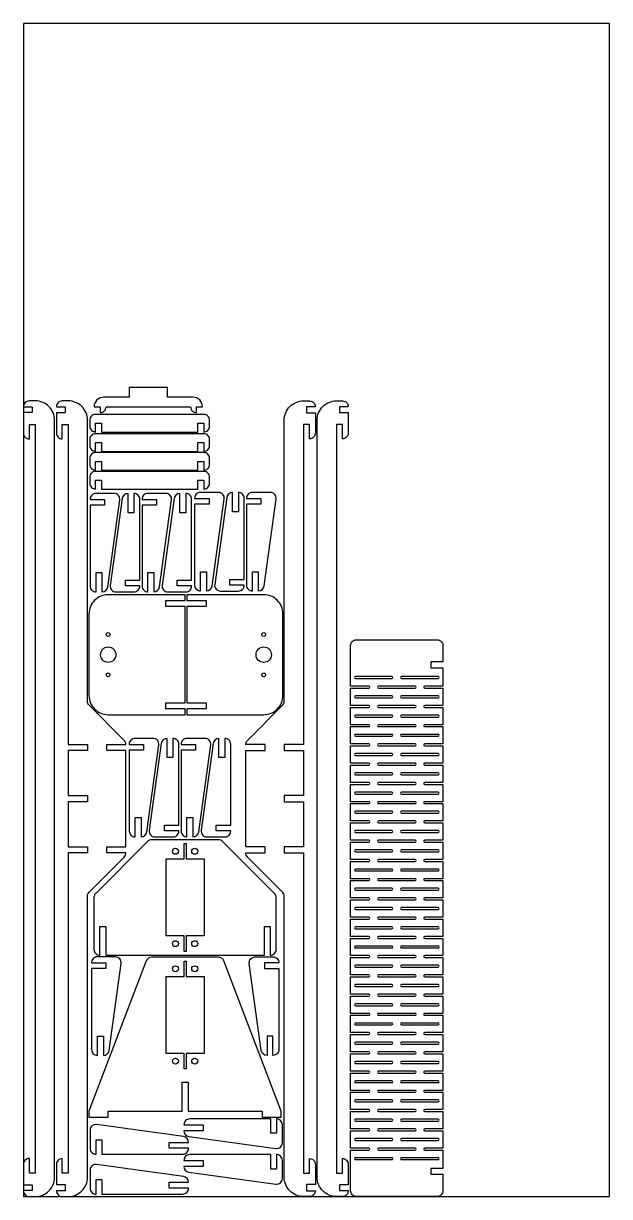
# Model space of a CAD drawing. Header units: inches. Extents: x 0 to 12, y 0 to 24.
import ezdxf

# ---------------------------------------------------------------- set-up
doc = ezdxf.new("R2010")
doc.units = ezdxf.units.IN
doc.header["$MEASUREMENT"] = 0

# ---------------------------------------------------------------- blocks, each defined once
blk = doc.blocks.new('fence')
for points in [[(0.5, 59.5, 1), (-0.5, 59.5), (-0.5, 50), (-9.5, 50), (-9.5, 59.5, 1), (-10.5, 59.5), (-10.5, 50), (-19.5, 50), (-19.5, 59.5, 1), (-20.5, 59.5), (-20.5, 50), (-29.5, 50), (-29.5, 59.5, 1), (-30.5, 59.5), (-30.5, 50), (-39.5, 50), (-39.5, 59.5, 1), (-40.5, 59.5), (-40.5, 50), (-49.5, 50), (-49.5, 59.5, 1), (-50.5, 59.5), (-50.5, 50), (-59.5, 50), (-59.5, 59.5, 1), (-60.5, 59.5), (-60.5, 50), (-69.5, 50), (-69.5, 59.5, 1), (-70.5, 59.5), (-70.5, 50), (-79.5, 50), (-79.5, 59.5, 1), (-80.5, 59.5), (-80.5, 50), (-89.5, 50), (-89.5, 59.5, 1), (-90.5, 59.5), (-90.5, 50), (-99.5, 50), (-99.5, 59.5, 1), (-100.5, 59.5), (-100.5, 50), (-109.5, 50), (-109.5, 59.5, 1), (-110.5, 59.5), (-110.5, 50), (-119.5, 50), (-119.5, 59.5, 1), (-120.5, 59.5), (-120.5, 50), (-130.06, 50), (-130.06, 56.35), (-133.12, 56.35), (-133.12, 50), (-141.68, 50, -0.414214), (-144.68, 53), (-144.68, 95, -0.414214), (-141.68, 98), (-120.5, 98), (-120.5, 88.5, 1), (-119.5, 88.5), (-119.5, 98), (-110.5, 98), (-110.5, 88.5, 1), (-109.5, 88.5), (-109.5, 98), (-100.5, 98), (-100.5, 88.5, 1), (-99.5, 88.5), (-99.5, 98), (-90.5, 98), (-90.5, 88.5, 1), (-89.5, 88.5), (-89.5, 98), (-80.5, 98), (-80.5, 88.5, 1), (-79.5, 88.5), (-79.5, 98), (-70.5, 98), (-70.5, 88.5, 1), (-69.5, 88.5), (-69.5, 98), (-60.5, 98), (-60.5, 88.5, 1), (-59.5, 88.5), (-59.5, 98), (-50.5, 98), (-50.5, 88.5, 1), (-49.5, 88.5), (-49.5, 98), (-40.5, 98), (-40.5, 88.5, 1), (-39.5, 88.5), (-39.5, 98), (-30.5, 98), (-30.5, 88.5, 1), (-29.5, 88.5), (-29.5, 98), (-20.5, 98), (-20.5, 88.5, 1), (-19.5, 88.5), (-19.5, 98), (-10.5, 98), (-10.5, 88.5, 1), (-9.5, 88.5), (-9.5, 98), (-0.5, 98), (-0.5, 88.5, 1), (0.5, 88.5), (0.5, 98), (9.5, 98), (9.5, 88.5, 1), (10.5, 88.5), (10.5, 98), (19.5, 98), (19.5, 88.5, 1), (20.5, 88.5), (20.5, 98), (29.5, 98), (29.5, 88.5, 1), (30.5, 88.5), (30.5, 98), (39.5, 98), (39.5, 88.5, 1), (40.5, 88.5), (40.5, 98), (49.5, 98), (49.5, 88.5, 1), (50.5, 88.5), (50.5, 98), (59.5, 98), (59.5, 88.5, 1), (60.5, 88.5), (60.5, 98), (69.5, 98), (69.5, 88.5, 1), (70.5, 88.5), (70.5, 98), (79.5, 98), (79.5, 88.5, 1), (80.5, 88.5), (80.5, 98), (89.5, 98), (89.5, 88.5, 1), (90.5, 88.5), (90.5, 98), (99.5, 98), (99.5, 88.5, 1), (100.5, 88.5), (100.5, 98), (109.5, 98), (109.5, 88.5, 1), (110.5, 88.5), (110.5, 98), (119.5, 98), (119.5, 88.5, 1), (120.5, 88.5), (120.5, 98), (141.67, 98, -0.414214), (144.67, 95), (144.67, 53, -0.414214), (141.67, 50), (133.11, 50), (133.11, 56.35), (130.06, 56.35), (130.06, 50), (120.5, 50), (120.5, 59.5, 1), (119.5, 59.5), (119.5, 50), (110.5, 50), (110.5, 59.5, 1), (109.5, 59.5), (109.5, 50), (100.5, 50), (100.5, 59.5, 1), (99.5, 59.5), (99.5, 50), (90.5, 50), (90.5, 59.5, 1), (89.5, 59.5), (89.5, 50), (80.5, 50), (80.5, 59.5, 1), (79.5, 59.5), (79.5, 50), (70.5, 50), (70.5, 59.5, 1), (69.5, 59.5), (69.5, 50), (60.5, 50), (60.5, 59.5, 1), (59.5, 59.5), (59.5, 50), (50.5, 50), (50.5, 59.5, 1), (49.5, 59.5), (49.5, 50), (40.5, 50), (40.5, 59.5, 1), (39.5, 59.5), (39.5, 50), (30.5, 50), (30.5, 59.5, 1), (29.5, 59.5), (29.5, 50), (20.5, 50), (20.5, 59.5, 1), (19.5, 59.5), (19.5, 50), (10.5, 50), (10.5, 59.5, 1), (9.5, 59.5), (9.5, 50), (0.5, 50)], [(-124.5, 95.5, 1), (-125.5, 95.5), (-125.5, 76.5, 1), (-124.5, 76.5)], [(-114.5, 95.5, 1), (-115.5, 95.5), (-115.5, 76.5, 1), (-114.5, 76.5)], [(-104.5, 95.5, 1), (-105.5, 95.5), (-105.5, 76.5, 1), (-104.5, 76.5)], [(-94.5, 95.5, 1), (-95.5, 95.5), (-95.5, 76.5, 1), (-94.5, 76.5)], [(-84.5, 95.5, 1), (-85.5, 95.5), (-85.5, 76.5, 1), (-84.5, 76.5)], [(-74.5, 95.5, 1), (-75.5, 95.5), (-75.5, 76.5, 1), (-74.5, 76.5)], [(-64.5, 95.5, 1), (-65.5, 95.5), (-65.5, 76.5, 1), (-64.5, 76.5)], [(-54.5, 95.5, 1), (-55.5, 95.5), (-55.5, 76.5, 1), (-54.5, 76.5)], [(-44.5, 95.5, 1), (-45.5, 95.5), (-45.5, 76.5, 1), (-44.5, 76.5)], [(-34.5, 95.5, 1), (-35.5, 95.5), (-35.5, 76.5, 1), (-34.5, 76.5)], [(-24.5, 95.5, 1), (-25.5, 95.5), (-25.5, 76.5, 1), (-24.5, 76.5)], [(-14.5, 95.5, 1), (-15.5, 95.5), (-15.5, 76.5, 1), (-14.5, 76.5)], [(-4.5, 95.5, 1), (-5.5, 95.5), (-5.5, 76.5, 1), (-4.5, 76.5)], [(5.5, 95.5, 1), (4.5, 95.5), (4.5, 76.5, 1), (5.5, 76.5)], [(15.5, 95.5, 1), (14.5, 95.5), (14.5, 76.5, 1), (15.5, 76.5)], [(25.5, 95.5, 1), (24.5, 95.5), (24.5, 76.5, 1), (25.5, 76.5)], [(35.5, 95.5, 1), (34.5, 95.5), (34.5, 76.5, 1), (35.5, 76.5)], [(45.5, 95.5, 1), (44.5, 95.5), (44.5, 76.5, 1), (45.5, 76.5)], [(55.5, 95.5, 1), (54.5, 95.5), (54.5, 76.5, 1), (55.5, 76.5)], [(65.5, 95.5, 1), (64.5, 95.5), (64.5, 76.5, 1), (65.5, 76.5)], [(75.5, 95.5, 1), (74.5, 95.5), (74.5, 76.5, 1), (75.5, 76.5)], [(85.5, 95.5, 1), (84.5, 95.5), (84.5, 76.5, 1), (85.5, 76.5)], [(95.5, 95.5, 1), (94.5, 95.5), (94.5, 76.5, 1), (95.5, 76.5)], [(105.5, 95.5, 1), (104.5, 95.5), (104.5, 76.5, 1), (105.5, 76.5)], [(115.5, 95.5, 1), (114.5, 95.5), (114.5, 76.5, 1), (115.5, 76.5)], [(125.5, 95.5, 1), (124.5, 95.5), (124.5, 76.5, 1), (125.5, 76.5)], [(-119.5, 83.5, 1), (-120.5, 83.5), (-120.5, 64.5, 1), (-119.5, 64.5)], [(-109.5, 83.5, 1), (-110.5, 83.5), (-110.5, 64.5, 1), (-109.5, 64.5)], [(-99.5, 83.5, 1), (-100.5, 83.5), (-100.5, 64.5, 1), (-99.5, 64.5)], [(-89.5, 83.5, 1), (-90.5, 83.5), (-90.5, 64.5, 1), (-89.5, 64.5)], [(-79.5, 83.5, 1), (-80.5, 83.5), (-80.5, 64.5, 1), (-79.5, 64.5)], [(-69.5, 83.5, 1), (-70.5, 83.5), (-70.5, 64.5, 1), (-69.5, 64.5)], [(-59.5, 83.5, 1), (-60.5, 83.5), (-60.5, 64.5, 1), (-59.5, 64.5)], [(-49.5, 83.5, 1), (-50.5, 83.5), (-50.5, 64.5, 1), (-49.5, 64.5)], [(-39.5, 83.5, 1), (-40.5, 83.5), (-40.5, 64.5, 1), (-39.5, 64.5)], [(-29.5, 83.5, 1), (-30.5, 83.5), (-30.5, 64.5, 1), (-29.5, 64.5)], [(-19.5, 83.5, 1), (-20.5, 83.5), (-20.5, 64.5, 1), (-19.5, 64.5)], [(-9.5, 83.5, 1), (-10.5, 83.5), (-10.5, 64.5, 1), (-9.5, 64.5)], [(-0.5, 64.5, 1), (0.5, 64.5), (0.5, 83.5, 1), (-0.5, 83.5)], [(10.5, 83.5, 1), (9.5, 83.5), (9.5, 64.5, 1), (10.5, 64.5)], [(20.5, 83.5, 1), (19.5, 83.5), (19.5, 64.5, 1), (20.5, 64.5)], [(30.5, 83.5, 1), (29.5, 83.5), (29.5, 64.5, 1), (30.5, 64.5)], [(40.5, 83.5, 1), (39.5, 83.5), (39.5, 64.5, 1), (40.5, 64.5)], [(50.5, 83.5, 1), (49.5, 83.5), (49.5, 64.5, 1), (50.5, 64.5)], [(60.5, 83.5, 1), (59.5, 83.5), (59.5, 64.5, 1), (60.5, 64.5)], [(70.5, 83.5, 1), (69.5, 83.5), (69.5, 64.5, 1), (70.5, 64.5)], [(80.5, 83.5, 1), (79.5, 83.5), (79.5, 64.5, 1), (80.5, 64.5)], [(90.5, 83.5, 1), (89.5, 83.5), (89.5, 64.5, 1), (90.5, 64.5)], [(100.5, 83.5, 1), (99.5, 83.5), (99.5, 64.5, 1), (100.5, 64.5)], [(110.5, 83.5, 1), (109.5, 83.5), (109.5, 64.5, 1), (110.5, 64.5)], [(120.5, 83.5, 1), (119.5, 83.5), (119.5, 64.5, 1), (120.5, 64.5)], [(-125.5, 52.5, 1), (-124.5, 52.5), (-124.5, 71.5, 1), (-125.5, 71.5)], [(-115.5, 52.5, 1), (-114.5, 52.5), (-114.5, 71.5, 1), (-115.5, 71.5)], [(-105.5, 52.5, 1), (-104.5, 52.5), (-104.5, 71.5, 1), (-105.5, 71.5)], [(-95.5, 52.5, 1), (-94.5, 52.5), (-94.5, 71.5, 1), (-95.5, 71.5)], [(-85.5, 52.5, 1), (-84.5, 52.5), (-84.5, 71.5, 1), (-85.5, 71.5)], [(-75.5, 52.5, 1), (-74.5, 52.5), (-74.5, 71.5, 1), (-75.5, 71.5)], [(-65.5, 52.5, 1), (-64.5, 52.5), (-64.5, 71.5, 1), (-65.5, 71.5)], [(-55.5, 52.5, 1), (-54.5, 52.5), (-54.5, 71.5, 1), (-55.5, 71.5)], [(-45.5, 52.5, 1), (-44.5, 52.5), (-44.5, 71.5, 1), (-45.5, 71.5)], [(-35.5, 52.5, 1), (-34.5, 52.5), (-34.5, 71.5, 1), (-35.5, 71.5)], [(-25.5, 52.5, 1), (-24.5, 52.5), (-24.5, 71.5, 1), (-25.5, 71.5)], [(-15.5, 52.5, 1), (-14.5, 52.5), (-14.5, 71.5, 1), (-15.5, 71.5)], [(-5.5, 52.5, 1), (-4.5, 52.5), (-4.5, 71.5, 1), (-5.5, 71.5)], [(4.5, 52.5, 1), (5.5, 52.5), (5.5, 71.5, 1), (4.5, 71.5)], [(14.5, 52.5, 1), (15.5, 52.5), (15.5, 71.5, 1), (14.5, 71.5)], [(24.5, 52.5, 1), (25.5, 52.5), (25.5, 71.5, 1), (24.5, 71.5)], [(34.5, 52.5, 1), (35.5, 52.5), (35.5, 71.5, 1), (34.5, 71.5)], [(44.5, 52.5, 1), (45.5, 52.5), (45.5, 71.5, 1), (44.5, 71.5)], [(54.5, 52.5, 1), (55.5, 52.5), (55.5, 71.5, 1), (54.5, 71.5)], [(64.5, 52.5, 1), (65.5, 52.5), (65.5, 71.5, 1), (64.5, 71.5)], [(74.5, 52.5, 1), (75.5, 52.5), (75.5, 71.5, 1), (74.5, 71.5)], [(84.5, 52.5, 1), (85.5, 52.5), (85.5, 71.5, 1), (84.5, 71.5)], [(94.5, 52.5, 1), (95.5, 52.5), (95.5, 71.5, 1), (94.5, 71.5)], [(104.5, 52.5, 1), (105.5, 52.5), (105.5, 71.5, 1), (104.5, 71.5)], [(114.5, 52.5, 1), (115.5, 52.5), (115.5, 71.5, 1), (114.5, 71.5)], [(124.5, 52.5, 1), (125.5, 52.5), (125.5, 71.5, 1), (124.5, 71.5)]]:
    blk.add_lwpolyline(points, format="xyb", close=True)
blk = doc.blocks.new('beam1')
blk.add_lwpolyline([(25, -13.18), (25, -3.18), (1.59, -3.18), (1.59, -13.18), (-1.59, -13.18), (-1.59, -3.18), (-25, -3.18), (-25, -13.18), (-28.17, -13.18), (-28.17, -3.18), (-194.5, -3.18), (-194.5, 0), (-187, 0, 0.414214), (-190, 3), (-200.56, 3), (-200.56, -1.59), (-203.73, -1.59), (-203.73, 3, 0.414214), (-206.73, 0), (-206.73, -3.18, 0.414214), (-196.73, -13.18), (-50.66, -13.18, -0.198912), (-48.54, -14.05), (-30.3, -32.3, 0.204116), (-28.12, -33.17), (-28.12, -23.18), (-25.06, -23.18), (-25.06, -33.17), (25.06, -33.17), (25.06, -23.18), (28.12, -23.18), (28.12, -33.17, 0.204116), (30.3, -32.3), (48.54, -14.05, -0.198912), (50.66, -13.18), (196.73, -13.18, 0.414214), (206.73, -3.18), (206.73, 0, 0.414214), (203.73, 3), (203.73, -1.59), (200.56, -1.59), (200.56, 3), (190, 3, 0.414214), (187, 0), (194.5, 0), (194.5, -3.18), (28.17, -3.18), (28.17, -13.18)], format="xyb", close=True)
blk = doc.blocks.new('beam2')
blk.add_lwpolyline([(-196.73, -13.18), (196.73, -13.18, 0.414214), (206.73, -3.18), (206.73, 0, 0.420084), (203.67, 3), (203.67, -1.59), (200.62, -1.59), (200.62, 3), (190, 3, 0.420084), (187, -0.06), (194.5, -0.06), (194.5, -3.12), (-194.5, -3.12), (-194.5, -0.06), (-187, -0.06, 0.420084), (-190, 3), (-200.62, 3), (-200.62, -1.59), (-203.67, -1.59), (-203.67, 3, 0.420084), (-206.73, 0), (-206.73, -3.18, 0.414214)], format="xyb", close=True)
blk = doc.blocks.new('clip')
blk.add_lwpolyline([(-28.12, -1.59), (-25.06, -1.59), (-25.06, -6.17), (25.06, -6.17), (25.06, -1.59), (28.11, -1.59), (28.11, -6.17, 0.420084), (31.18, -3.17), (31.18, 0, 0.414214), (28.18, 3), (-28.18, 3, 0.414214), (-31.18, 0), (-31.18, -3.17, 0.420084), (-28.12, -6.17)], format="xyb", close=True)
blk = doc.blocks.new('holder_tight')
blk.add_lwpolyline([(191.38, 35), (191.38, 45, 0.380304), (188.35, 42.41), (182.12, -2.76, 0.454978), (185.09, -6.18), (194.5, -6.18, 0.425982), (197.5, -3.06), (190, -3.06), (190, -0.12), (197.5, -0.12), (197.5, 42, 0.420084), (194.44, 45), (194.44, 35)], format="xyb", close=True)
blk = doc.blocks.new('mount2')
blk.add_lwpolyline([(-41.26, -93.18), (41.26, -93.18), (41.26, -78.18), (44.31, -78.18), (44.31, -93.17, 0.420084), (47.38, -90.18), (47.38, -63.18, 0.198912), (46.5, -61.05), (19.5, -34.05, 0.198912), (17.38, -33.18), (-17.38, -33.18, 0.198912), (-19.5, -34.05), (-46.5, -61.05, 0.198912), (-47.38, -63.18), (-47.38, -90.18, 0.420084), (-44.32, -93.17), (-44.32, -78.18), (-41.26, -78.18)], format="xyb", close=True)
blk.add_lwpolyline([(0.5, -91.18), (-0.5, -91.18), (-0.5, -83.18), (-9.85, -83.18), (-9.85, -43.18), (-0.5, -43.18), (-0.5, -35.18), (0.5, -35.18), (0.5, -43.18), (9.85, -43.18), (9.85, -83.18), (0.5, -83.18)], close=True)
for centre in [(-5, -39.18), (5, -39.18), (-5, -87.18), (5, -87.18)]:
    blk.add_circle(centre, 1.55)
blk = doc.blocks.new('mount4')
blk.add_lwpolyline([(17.37, -83.18), (-17.38, -83.18, 0.310955), (-20.18, -85.11), (-50, -163.18), (-50, -166.35), (-40, -166.35), (-40, -163.18), (-1.53, -163.18), (-1.53, -148.18), (1.53, -148.18), (1.53, -163.18), (40, -163.18), (40, -166.35), (50, -166.35), (50, -163.18), (20.18, -85.11, 0.310955)], format="xyb", close=True)
blk.add_lwpolyline([(-0.5, -85.18), (0.5, -85.18), (0.5, -93.18), (9.85, -93.18), (9.85, -133.18), (0.5, -133.18), (0.5, -141.18), (-0.5, -141.18), (-0.5, -133.18), (-9.85, -133.18), (-9.85, -93.18), (-0.5, -93.18)], close=True)
for centre in [(-5, -89.18), (5, -89.18), (-5, -137.18), (5, -137.18)]:
    blk.add_circle(centre, 1.55)
blk = doc.blocks.new('stopper')
blk.add_lwpolyline([(-23.175, -8.175, 0.4142136), (-28.175, -13.175), (-25, -13.175), (-25, -16.175, 0.4142136), (-22, -13.175), (22, -13.175, 0.4142136), (25, -16.175), (25, -13.175), (28.175, -13.175, 0.4142136), (23.175, -8.175), (10, -8.175), (10, -3.175), (-10, -3.175), (-10, -8.175)], format="xyb", close=True)
blk = doc.blocks.new('mount1')
blk.add_lwpolyline([(25.06, -13.18), (-25.06, -13.18), (-25.06, -23.18), (-28.12, -23.18), (-28.12, -13.18), (-31.18, -13.18), (-31.18, -53.18, 0.414214), (-21.18, -63.18), (21.18, -63.18, 0.414214), (31.18, -53.18), (31.18, -13.18), (28.12, -13.18), (28.12, -23.18), (25.06, -23.18)], format="xyb", close=True)
for centre, radius in [((-10.5, -53.18), 1), ((0, -53.18), 4), ((10.5, -53.18), 1)]:
    blk.add_circle(centre, radius)

msp = doc.modelspace()

# ---------------------------------------------------------------- linework, layer by layer
msp.add_lwpolyline([(0, 0), (12, 0), (12, 24), (0, 24)], close=True)

# ---------------------------------------------------------------- block references
at = {"xscale": 0.03937007874015748, "yscale": 0.03937007874015748, "zscale": 0.03937007874015748}
for name, p in [('stopper', (2.556, 16.676)), ('clip', (2.584, 15.884)), ('clip', (2.584, 15.489)), ('clip', (2.584, 15.103)), ('clip', (2.584, 14.717)), ('holder_tight', (-3.255, 12.631)), ('holder_tight', (-5.394, 12.612)), ('holder_tight', (-4.332, 12.612)), ('holder_tight', (-4.594, 7.601)), ('holder_tight', (-3.532, 7.601)), ('mount2', (3.309, 8.606)), ('mount4', (3.309, 8.171))]:
    msp.add_blockref(name, p, dxfattribs=at)
at = {"yscale": 0.03937007874015748, "zscale": 0.03937007874015748}
for name, p, xscale, rotation in [('beam2', (0.118, 8.139), 0.03937007874015748, 90), ('beam1', (0.792, 8.139), 0.03937007874015748, 90), ('beam1', (5.858, 8.139), -0.03937007874015748, 270), ('beam2', (6.532, 8.139), -0.03937007874015748, 270), ('holder_tight', (11.28, 14.161), 0.03937007874015748, 180), ('holder_tight', (12.342, 14.161), 0.03937007874015748, 180), ('holder_tight', (9.141, 14.142), 0.03937007874015748, 180), ('holder_tight', (10.203, 14.142), 0.03937007874015748, 180), ('mount1', (3.829, 11.086), 0.03937007874015748, 270), ('mount1', (2.825, 11.086), 0.03937007874015748, 90), ('fence', (10.557, 5.696), 0.03937007874015748, 90), ('holder_tight', (9.941, 9.131), 0.03937007874015748, 180), ('holder_tight', (11.003, 9.131), 0.03937007874015748, 180), ('holder_tight', (9.17, 4.66), 0.03937007874015748, 180), ('holder_tight', (-2.548, 4.66), -0.03937007874015748, 180), ('holder_tight', (1.606, 8.642), 0.03937007874015748, 270), ('holder_tight', (5.057, -6.187), 0.03937007874015748, 89.99999999999999), ('holder_tight', (5.057, -6.917), 0.03937007874015748, 89.99999999999999), ('holder_tight', (1.606, 7.826), 0.03937007874015748, 270)]:
    msp.add_blockref(name, p, dxfattribs=dict(at, xscale=xscale, rotation=rotation))

doc.saveas('drawing.dxf')
